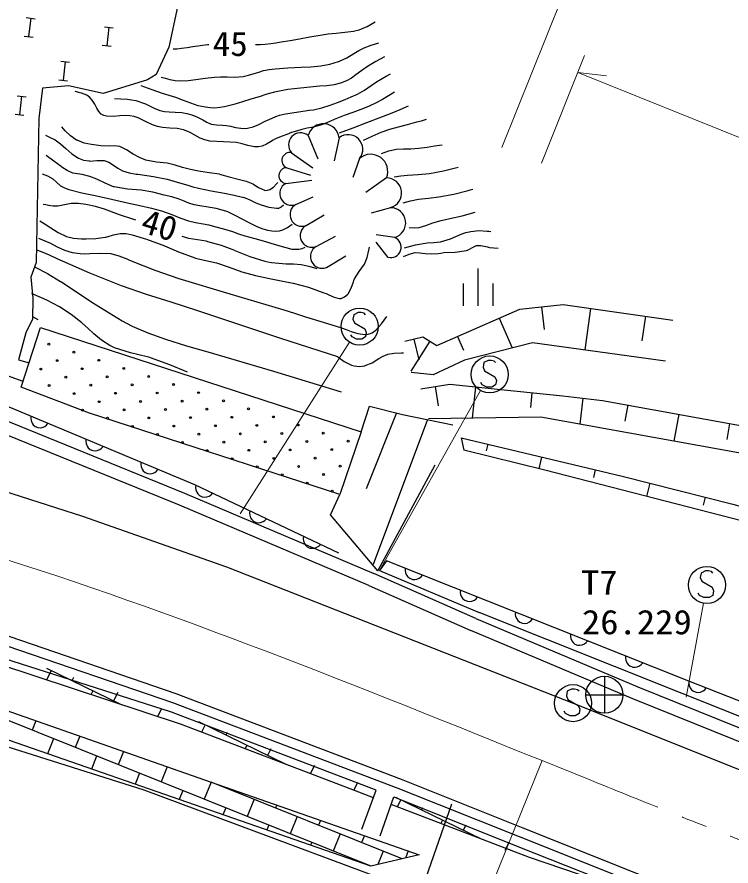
# Model space of a CAD drawing. Units: millimetres, scale not verified. Extents: x 40000 to 680000, y 20000 to 380000.
# Drawn here: x 394748 to 433252, y 295636 to 341432 of the extents above; entities that cross this region are included whole.
import ezdxf
from ezdxf.enums import TextEntityAlignment as Align

# ---------------------------------------------------------------- set-up
doc = ezdxf.new("R2010")
doc.units = ezdxf.units.MM
doc.header["$LTSCALE"] = 1000
doc.linetypes.add('USER1', pattern=[8.2, 4, -1.4, 1.4, -1.4])
doc.linetypes.add('USER2', pattern=[3, 1.5, -1.5])
for name, color, linetype, lineweight in [('M-BGD', 7, 'Continuous', 25), ('M-BMK', 2, 'USER1', 13), ('M-BMK-HTXT', 7, 'USER2', 13), ('M-BMK-ROW', 30, 'Continuous', 25), ('M-BMK-SRVR', 3, 'Continuous', 25), ('M-STR-HTXT', 7, 'Continuous', 13), ('M-STR-STR3', 7, 'Continuous', 25), ('M-STR-STRC', 7, 'Continuous', 25)]:
    doc.layers.add(name, color=color, linetype=linetype, lineweight=lineweight)
doc.styles.add('ＭＳ ゴシック', font='')
doc.styles.get('ＭＳ ゴシック').set_extended_font_data('MS Gothic')

msp = doc.modelspace()

# ---------------------------------------------------------------- linework, layer by layer
at = {"layer": 'M-BGD'}
for p, q in [((410446, 335034), (410969, 333785)), ((412118, 334913), (411856, 333664)), ((409560, 334107), (410708, 333301)), ((413225, 333805), (412863, 332778)), ((409298, 333301), (410567, 332899)), ((409237, 332456), (410647, 332637)), ((414676, 332758), (413568, 331972)), ((409786, 331322), (410728, 331730)), ((414897, 331146), (413850, 330844)), ((410335, 330190), (411312, 330764)), ((395900, 329493), (396562, 329234)), ((410884, 329057), (411916, 329615)), ((415119, 329535), (414112, 329676)), ((414756, 328467), (414112, 329293)), ((411433, 327924), (412480, 328548)), ((419607, 327858), (419608, 325858)), ((418807, 327058), (418807, 325858)), ((420408, 327058), (420408, 325858)), ((423040, 325795), (423170, 324575)), ((425684, 325711), (425367, 323471)), ((395585, 325278), (395878, 325122)), ((420750, 325178), (421451, 323579)), ((428634, 325293), (428445, 323955)), ((396014, 324679), (413310, 319064)), ((417012, 323939), (415993, 322325)), ((416147, 324057), (416416, 322936)), ((418507, 324195), (418832, 323453)), ((429716, 322871), (422539, 323860)), ((417307, 321500), (417463, 320460)), ((419471, 321480), (419302, 319794)), ((422520, 321165), (422436, 320371)), ((425254, 320870), (425098, 319469)), ((413310, 319064), (413752, 320447)), ((427688, 320504), (427530, 319630)), ((415222, 320076), (413572, 315978)), ((416894, 319715), (413947, 311904)), ((430432, 320006), (430169, 318551)), ((433176, 319509), (433018, 318636)), ((418693, 318728), (418839, 318074)), ((420142, 318383), (420056, 318024)), ((423038, 317692), (422888, 317065)), ((414204, 311555), (417302, 317269)), ((425934, 317001), (425837, 316596)), ((428872, 316278), (428694, 315574)), ((411650, 314577), (412163, 315679)), ((431854, 315523), (431745, 315094)), ((414204, 311555), (411650, 314577)), ((419488, 308991), (413998, 311405)), ((413722, 310762), (419216, 308346)), ((438728, 291027), (422039, 297686))]:
    msp.add_line(p, q, dxfattribs=at)
for points in [[(407605, 339948), (407729, 339948), (407857, 339951), (408139, 339965), (408430, 339995), (408708, 340037), (408995, 340087), (409481, 340170), (409986, 340257), (410533, 340358), (411103, 340456), (411521, 340517), (411957, 340566), (412265, 340596), (412586, 340630), (412894, 340673), (413207, 340747), (413632, 340925), (414056, 341164)], [(402515, 338192), (402745, 338123), (402988, 338060), (403276, 338010), (403578, 337988), (403981, 338006), (404398, 338059), (404887, 338132), (405397, 338184), (405729, 338198), (406076, 338197), (406504, 338193), (406943, 338228), (407233, 338291), (407530, 338381), (407781, 338463), (408044, 338536), (408347, 338593), (408668, 338627), (409356, 338682), (410072, 338720), (410593, 338747), (411135, 338799), (411618, 338884), (412086, 339026), (412104, 339034), (412142, 339049), (412528, 339237), (412915, 339464), (413181, 339621), (413464, 339768), (413847, 339916), (414258, 340039)], [(403165, 339705), (403386, 339722), (403616, 339743), (403920, 339784), (404236, 339836), (404624, 339895), (405030, 339941), (405063, 339944), (405097, 339946)], [(414561, 339283), (414104, 339035), (413645, 338754), (413339, 338537), (413024, 338305), (412781, 338139), (412516, 337989), (412195, 337861), (411845, 337775), (411464, 337725), (411066, 337693), (410559, 337648), (410033, 337592), (409696, 337558), (409347, 337513), (408998, 337454), (408639, 337375), (408228, 337263), (407803, 337131), (407362, 336994), (406902, 336850), (406433, 336710), (405938, 336587), (405683, 336543), (405415, 336520), (405168, 336526), (404912, 336559), (404523, 336648), (404129, 336776), (403727, 336928), (403309, 337081), (402956, 337196), (402587, 337312), (402029, 337503), (401453, 337716)], [(400012, 337032), (400351, 337019), (400704, 336996), (400931, 336971), (401164, 336929), (401673, 336747), (402186, 336499), (402318, 336438), (402458, 336386), (402694, 336338), (402947, 336319), (403284, 336306), (403632, 336279), (403907, 336232), (404184, 336150), (404478, 336032), (404771, 335878), (404984, 335751), (405213, 335650), (405512, 335610), (405835, 335602), (406043, 335578), (406255, 335536), (406527, 335478), (406813, 335431), (406993, 335423), (407179, 335438), (407481, 335513), (407784, 335636), (408136, 335803), (408501, 335975), (408699, 336060), (408909, 336133), (409235, 336207), (409581, 336260), (409931, 336319), (410296, 336376), (410510, 336400), (410733, 336430), (411184, 336529), (411644, 336675), (412037, 336822), (412443, 336983), (412774, 337116), (413110, 337271), (413480, 337486), (413851, 337736), (414135, 337930), (414436, 338122), (414657, 338247), (414889, 338371)], [(415100, 337378), (414786, 337183), (414456, 336985), (414110, 336794), (413739, 336617), (413522, 336529), (413294, 336444), (412852, 336288), (412395, 336120), (412130, 336016), (411858, 335900), (411615, 335792), (411360, 335683), (411113, 335594), (410849, 335519), (410631, 335472), (410403, 335427), (410112, 335361), (409813, 335278), (409558, 335193), (409296, 335097), (408998, 334986), (408696, 334854), (408554, 334782), (408410, 334699), (408197, 334567), (407964, 334459), (407764, 334422), (407551, 334427), (407374, 334459), (407194, 334506), (406895, 334591), (406583, 334659), (405883, 334697), (405154, 334736), (404886, 334798), (404621, 334902), (404344, 335060), (404056, 335225), (403734, 335349), (403393, 335415), (403379, 335416), (402991, 335437), (402590, 335466), (402323, 335525), (402054, 335622), (401676, 335799), (401281, 335983), (401064, 336058), (400832, 336105), (400573, 336117), (400300, 336095), (399945, 336063), (399575, 336082), (399426, 336120), (399288, 336192), (399156, 336330), (399052, 336509), (398937, 336728), (398801, 336941), (398671, 337085), (398512, 337207), (398219, 337331), (397887, 337404)], [(412147, 335177), (412869, 335458), (413622, 335745), (414286, 335993), (414973, 336260), (415408, 336442), (415858, 336638)], [(413441, 334785), (413903, 335010), (414392, 335220), (414846, 335374), (415326, 335510), (415809, 335636), (416309, 335768), (416562, 335838), (416825, 335913)], [(405668, 332959), (405112, 333023), (404536, 333110), (404113, 333197), (403680, 333311), (403275, 333433), (402849, 333538), (402275, 333607), (401690, 333714), (401349, 333848), (401011, 334041), (400662, 334273), (400296, 334440), (400281, 334444), (400026, 334473), (399752, 334469), (399268, 334484), (398770, 334545), (398378, 334632), (397993, 334781), (397979, 334789), (397964, 334796), (397641, 335021), (397349, 335298), (397261, 335391), (397159, 335501)], [(396277, 335048), (396542, 334933), (396806, 334797), (397100, 334591), (397385, 334343), (397703, 334057), (398065, 333815), (398339, 333710), (398632, 333665), (398644, 333664), (398669, 333663), (399060, 333691), (399450, 333689), (399709, 333596), (399955, 333443), (400179, 333285), (400432, 333135), (400794, 333017), (401176, 332957), (401272, 332946), (401388, 332933), (402110, 332830), (402849, 332682), (403393, 332528), (403956, 332354), (404239, 332276), (404536, 332203), (405225, 332062), (405945, 331926), (406452, 331819), (406978, 331700)], [(414408, 334060), (414799, 334203), (415214, 334301), (415591, 334320), (415987, 334318), (416423, 334350), (416873, 334414), (417268, 334477), (417679, 334543)], [(406133, 330923), (405818, 331019), (405488, 331104), (405055, 331179), (404602, 331245), (404311, 331301), (404018, 331386), (403760, 331492), (403494, 331607), (403104, 331732), (402688, 331829), (402079, 331974), (401439, 332091), (400700, 332148), (399981, 332270), (399953, 332279), (399506, 332462), (399047, 332682), (398672, 332832), (398266, 332933), (398017, 332964), (397763, 333009), (397455, 333144), (397168, 333336), (397157, 333344), (397133, 333361), (396734, 333658), (396328, 333966)], [(396102, 332977), (396402, 332860), (396686, 332695), (396882, 332515), (397089, 332332), (397306, 332216), (397552, 332131), (398241, 331955), (398962, 331809), (399853, 331606), (400775, 331386), (401379, 331264), (402003, 331124), (402542, 330974), (403091, 330782), (403532, 330602), (403997, 330439), (404380, 330351), (404783, 330278), (405090, 330214), (405407, 330137), (405883, 330004), (406374, 329855)], [(405668, 332959), (406192, 332806), (406742, 332664), (407105, 332576), (407465, 332431), (407764, 332229), (408091, 332083), (408105, 332081), (408119, 332079), (408252, 332083), (408386, 332120), (408585, 332247), (408750, 332427), (408780, 332464), (408817, 332511)], [(415085, 332803), (415440, 332855), (415810, 332899), (416387, 332944), (416986, 332996), (417748, 333135), (418533, 333334)], [(415567, 331400), (415970, 331509), (416393, 331601), (416935, 331667), (417501, 331722), (418297, 331868), (419084, 332074), (419191, 332105), (419333, 332145)], [(409113, 331281), (408991, 331172), (408849, 331105), (408797, 331101), (408742, 331102), (408344, 331161), (407941, 331283), (407795, 331339), (407651, 331398), (407319, 331543), (406978, 331700)], [(401164, 330469), (401111, 330484), (401057, 330500), (400274, 330767), (399466, 331064), (398977, 331213), (398458, 331325), (398073, 331376), (397673, 331366), (397318, 331291), (396948, 331225), (396701, 331228), (396444, 331265), (396305, 331293), (396162, 331325)], [(406133, 330923), (406493, 330737), (406868, 330543), (407249, 330345), (407651, 330150), (407946, 330029), (408263, 329930), (408483, 329890), (408714, 329879), (408900, 329899), (409086, 329950), (409344, 330078), (409595, 330248)], [(415889, 330070), (416159, 330055), (416433, 330071), (416801, 330180), (417178, 330332), (417619, 330458), (418085, 330554), (418758, 330711), (419454, 330896)], [(395984, 330445), (396269, 330258), (396567, 330062), (396971, 329809), (397413, 329599), (397800, 329502), (398224, 329461), (398353, 329458), (398481, 329458), (398995, 329475), (399500, 329551), (399544, 329562), (399609, 329579), (399954, 329686), (400314, 329760), (400629, 329748), (400958, 329680), (401730, 329455), (402477, 329174), (402508, 329161), (402570, 329136), (403449, 328758), (404346, 328441), (404382, 328431), (404934, 328300), (405508, 328163), (406181, 327933), (406878, 327680), (407602, 327479), (408368, 327317), (408990, 327197), (409637, 327075)], [(406374, 329855), (406701, 329740), (407043, 329627), (407582, 329476), (408143, 329325), (408676, 329161), (409238, 328992), (409574, 328914), (409909, 328901), (409922, 328903), (409950, 328907), (410120, 328948), (410295, 329010)], [(415647, 328983), (416245, 329139), (416876, 329245), (417223, 329267), (417581, 329305), (418130, 329472), (418699, 329711), (418954, 329803), (419213, 329869), (419654, 329908), (420105, 329886), (420192, 329879), (420300, 329869)], [(406495, 328828), (405774, 329100), (405038, 329312), (405007, 329319), (404944, 329331), (404488, 329405), (404018, 329492), (403843, 329540), (403663, 329599)], [(412041, 323092), (408979, 324091), (405799, 325144), (404455, 325596), (403053, 326054), (401735, 326469), (400378, 326933), (398679, 327616), (396915, 328392), (396494, 328576), (396071, 328758), (395960, 328805), (395844, 328854)], [(396562, 329234), (396920, 329028), (397306, 328848), (397720, 328731), (398152, 328675), (398400, 328665), (398676, 328667), (399235, 328692), (399804, 328667), (400244, 328557), (400676, 328387), (400783, 328340), (400911, 328284), (402184, 327771), (403468, 327323), (406222, 326498), (409140, 325639), (409713, 325454), (410308, 325257)], [(406495, 328828), (407299, 328514), (408116, 328264), (408274, 328229), (408474, 328193), (408860, 328146), (409265, 328124), (409661, 328115), (410070, 328084), (410487, 327994), (410916, 327861)], [(409637, 327075), (410461, 326851), (411296, 326557), (411412, 326508), (411566, 326437), (411843, 326311), (412131, 326245), (412182, 326247), (412233, 326254), (412417, 326333), (412576, 326468), (412588, 326482), (412606, 326503), (412770, 326803), (412887, 327145), (412918, 327226), (412952, 327304), (413205, 327695), (413482, 328092), (413633, 328456), (413729, 328846), (413745, 328922), (413764, 329017)], [(415587, 328520), (415890, 328646), (416211, 328721), (416476, 328714), (416755, 328681), (417102, 328662), (417460, 328681), (417608, 328700), (417762, 328721), (418386, 328741), (418990, 328830), (419039, 328849), (419112, 328882), (419318, 329005), (419535, 329104), (419768, 329109), (420027, 329050), (420124, 329025), (420220, 329003), (420458, 328972), (420703, 328963)], [(395697, 327954), (396392, 327600), (397095, 327172), (397122, 327154), (397150, 327137), (398779, 326054), (400424, 325038), (400655, 324915), (400967, 324757), (401810, 324389), (402759, 324045), (403892, 323697), (405036, 323372), (408581, 322333), (412234, 321211)], [(403948, 322266), (402985, 322678), (401953, 323051), (401865, 323077), (401776, 323102), (400873, 323316), (400004, 323584), (399892, 323634), (399747, 323707), (399308, 323995), (398899, 324339), (398585, 324628), (398238, 324939), (397677, 325376), (397035, 325792), (396361, 326151), (395662, 326454), (395597, 326479), (395529, 326505)], [(415655, 323939), (416639, 324175), (417386, 323703), (421871, 325670)], [(421871, 325670), (424209, 325920), (430110, 325084)], [(410308, 325257), (411267, 324978), (412243, 324660), (412494, 324570), (412763, 324474), (413130, 324362), (413513, 324308), (413600, 324312), (413684, 324325), (413893, 324401), (414104, 324547), (414406, 324881), (414686, 325280)], [(422539, 323860), (418881, 322916), (417189, 322129), (416009, 322247)], [(412041, 323092), (412394, 322848), (412786, 322654), (412861, 322631), (412938, 322612), (413218, 322584), (413498, 322619), (413509, 322622), (413532, 322627), (413899, 322782), (414267, 323004), (414497, 323136), (414737, 323237), (415094, 323306), (415487, 323316), (415539, 323316), (415590, 323315)], [(387925, 322127), (393893, 319767), (403781, 315750), (413996, 311406)], [(416521, 321382), (418094, 321618), (420848, 321342), (424192, 320988), (426316, 320752), (434549, 319260)], [(413722, 310762), (403512, 315104), (393633, 319117), (387697, 321464)], [(413752, 320447), (415534, 319997), (418254, 319432)], [(433860, 317883), (422993, 319850), (416933, 319758)], [(418693, 318728), (427382, 316656), (433345, 315145), (442342, 312603), (450345, 310313), (455060, 308654), (459951, 306413)], [(459552, 305415), (452379, 308520), (447335, 310403), (433891, 314237), (423204, 316986), (418839, 318074)], [(456225, 283610), (438536, 290543), (421846, 297203), (415300, 299809), (403148, 304432), (394215, 307500), (384649, 310347), (380971, 311284), (375982, 312341), (365933, 313932), (351403, 314620), (345470, 314362), (336029, 313378), (327380, 311766), (318411, 309377), (309371, 306298), (300281, 302572), (291261, 298455), (282171, 294003), (273061, 289378), (264406, 284935), (255698, 280477), (246801, 275944), (240005, 272501)], [(422039, 297686), (415489, 300294), (403325, 304921), (394374, 307995), (384788, 310848), (381089, 311790), (376076, 312853)], [(419488, 308991), (428221, 305301), (468956, 288870), (471121, 288428)], [(468753, 288197), (427954, 304654), (419216, 308346)]]:
    msp.add_lwpolyline(points, dxfattribs=at)
for centre, radius, start, end in [((411271, 334822), 852, 6.1245, 165.6062), ((410035, 334540), 643, 50.2229, 222.3232), ((412609, 334297), 788, 321.4311, 128.5689), ((409456, 333695), 425, 75.9457, 248.046), ((413821, 333102), 922, 338.0683, 130.2564), ((409297, 332876), 425, 89.8643, 261.9645), ((414665, 331935), 822, 286.3894, 89.2687), ((409551, 331908), 631, 119.7975, 291.8978), ((410100, 330775), 631, 119.7975, 291.8978), ((414887, 330324), 822, 286.3894, 89.2687), ((410649, 329642), 631, 119.7975, 291.8978), ((414901, 329014), 565, 255.1912, 67.2915), ((411198, 328509), 631, 119.7975, 291.8978)]:
    msp.add_arc(centre, radius, start, end, dxfattribs=at)
at = {"layer": 'M-BMK'}
msp.add_line((423061, 301322), (425602, 300295), dxfattribs=at)
msp.add_lwpolyline([(423062, 301322), (422134, 301696), (421207, 302071), (420280, 302445), (419352, 302819), (418425, 303192), (417497, 303565), (416568, 303937), (415640, 304307), (414710, 304677), (413781, 305045), (412850, 305412), (411919, 305777), (410988, 306141), (410055, 306502), (409122, 306862), (408188, 307219), (407253, 307574), (406318, 307926), (405381, 308276), (404443, 308623), (403504, 308967), (402564, 309308), (401623, 309646), (400680, 309981), (399737, 310312), (398792, 310639), (397846, 310962), (396898, 311282), (395949, 311597), (394998, 311908), (394047, 312214)], dxfattribs=at)
msp.add_arc((1043286, 1830317), 1650000, 248.01562, 249.23145, dxfattribs=at)
at = {"layer": 'M-BMK-ROW'}
msp.add_lwpolyline([(418175, 298975), (416502, 294177), (401612, 299734), (379075, 306843)], dxfattribs=at)
at = {"layer": 'M-BMK-SRVR'}
for p, q in [((426425, 305872), (426425, 303872)), ((425425, 304872), (427425, 304872))]:
    msp.add_line(p, q, dxfattribs=at)
msp.add_circle((426425, 304872), 1000, dxfattribs=at)
at = {"layer": 'M-STR-HTXT'}
for p, q in [((424509, 343423), (420889, 334400)), ((425358, 339359), (423025, 333543)), ((452350, 327453), (424986, 338431)), ((424986, 338431), (426534, 338262)), ((412687, 323889), (406775, 314633)), ((414297, 311575), (419751, 321278)), ((430834, 304742), (431772, 309812)), ((423062, 301322), (411725, 273278))]:
    msp.add_line(p, q, dxfattribs=at)
at = {"layer": 'M-STR-STR3'}
for p, q in [((395251, 341395), (395728, 341339)), ((395489, 341367), (395373, 340374)), ((399465, 340902), (399942, 340847)), ((399703, 340875), (399587, 339881)), ((395135, 340401), (395612, 340346)), ((399349, 339909), (399826, 339853)), ((397112, 339042), (397588, 338986)), ((397350, 339014), (397234, 338020)), ((396996, 338048), (397472, 337993)), ((394759, 337181), (395235, 337125)), ((394997, 337153), (394881, 336160)), ((394642, 336188), (395119, 336132)), ((394975, 321469), (396014, 324679)), ((396014, 324679), (413310, 319064)), ((413310, 319064), (412163, 315679)), ((414297, 311575), (419668, 309305)), ((413786, 295643), (384368, 307468)), ((396590, 306181), (396339, 305666)), ((400379, 304333), (396359, 306294)), ((397798, 305806), (397714, 305633)), ((398837, 305085), (398735, 304875)), ((400185, 304997), (399961, 304537)), ((402548, 304138), (402329, 303690)), ((395766, 303470), (395564, 302967)), ((409257, 301115), (404555, 303409)), ((404893, 303244), (404701, 302851)), ((406090, 302846), (406017, 302696)), ((396724, 302501), (396398, 301691)), ((398128, 302644), (397884, 302035)), ((400491, 301818), (400203, 301102)), ((407140, 302148), (407047, 301957)), ((408437, 301955), (408263, 301600)), ((399043, 301569), (398762, 300869)), ((402853, 300992), (402523, 300170)), ((410783, 301063), (410565, 300617)), ((401363, 300636), (401126, 300047)), ((405215, 300165), (404842, 299238)), ((415519, 296024), (405215, 300165)), ((405215, 300165), (416442, 296239)), ((413118, 300147), (412911, 299723)), ((403683, 299704), (403490, 299224)), ((406397, 299752), (406375, 299699)), ((413973, 299316), (412720, 299796)), ((413340, 297621), (414124, 299723)), ((413826, 295629), (403953, 299063)), ((407535, 299233), (407162, 298305)), ((414338, 297266), (415077, 299359)), ((415077, 299359), (421750, 296684)), ((419789, 297091), (415185, 299336)), ((415443, 299211), (415255, 298826)), ((406002, 298771), (405854, 298402)), ((408759, 298926), (408695, 298767)), ((422393, 296095), (414933, 298949)), ((416619, 298772), (416566, 298663)), ((409855, 298301), (409482, 297373)), ((408322, 297839), (408218, 297580)), ((411121, 298100), (411015, 297834)), ((417690, 298115), (417599, 297929)), ((418948, 297842), (418813, 297567)), ((412174, 297368), (411801, 296440)), ((413484, 297274), (413334, 296902)), ((410642, 296907), (410581, 296757)), ((414494, 296436), (414205, 295717)), ((415846, 296448), (415692, 296064)), ((412961, 295974), (412945, 295935)), ((416442, 296239), (413826, 295629))]:
    msp.add_line(p, q, dxfattribs=at)
for points in [[(392384, 357261), (396225, 356167), (402747, 354051), (404666, 349374), (404855, 347180), (404633, 345405), (403410, 341986), (402934, 339795), (402253, 338335), (401789, 338045), (399389, 337296), (397533, 337712), (396115, 337587), (395926, 335964), (395787, 328192), (395489, 327402), (395611, 326261), (395592, 325129), (395229, 324394), (394837, 322931), (395397, 322772)], [(395074, 321774), (388508, 324146), (386378, 326752), (383333, 327910), (387380, 340679)], [(412108, 312511), (404346, 316200), (394410, 320354), (391479, 321439), (388866, 322391), (386327, 323194), (383107, 323961), (380946, 324418), (377606, 325005), (372688, 325640)], [(412163, 315679), (398665, 320062), (394975, 321469)], [(395497, 319899), (395487, 319773), (395504, 319658), (395558, 319527), (395627, 319433), (395722, 319350), (395870, 319288), (395996, 319279), (396111, 319296), (396242, 319349), (396336, 319418), (396419, 319514)], [(398463, 318659), (398454, 318533), (398471, 318418), (398525, 318287), (398594, 318193), (398689, 318110), (398837, 318048), (398963, 318039), (399078, 318055), (399209, 318109), (399303, 318178), (399386, 318273)], [(386744, 318014), (392548, 316349), (398283, 314509), (406037, 311766), (424735, 304422)], [(401430, 317419), (401421, 317293), (401438, 317177), (401491, 317046), (401560, 316953), (401656, 316869), (401803, 316808), (401929, 316798), (402045, 316815), (402176, 316869), (402270, 316938), (402353, 317033)], [(404396, 316176), (404380, 316050), (404392, 315935), (404439, 315801), (404504, 315704), (404595, 315616), (404739, 315548), (404865, 315532), (404981, 315544), (405114, 315591), (405211, 315656), (405299, 315747)], [(407300, 314796), (407284, 314670), (407296, 314554), (407343, 314421), (407408, 314324), (407499, 314236), (407643, 314168), (407769, 314152), (407885, 314163), (408018, 314211), (408115, 314275), (408203, 314367)], [(410204, 313416), (410189, 313290), (410200, 313174), (410247, 313041), (410312, 312944), (410403, 312856), (410548, 312787), (410673, 312772), (410789, 312783), (410922, 312831), (411020, 312895), (411107, 312986)], [(441569, 300577), (441402, 301499), (430985, 305612), (414669, 312106), (414297, 311575)], [(415689, 311700), (415682, 311573), (415700, 311458), (415756, 311328), (415827, 311235), (415924, 311154), (416072, 311095), (416199, 311088), (416314, 311106), (416444, 311162), (416536, 311233), (416618, 311330)], [(414124, 299723), (403075, 303935), (394042, 306833), (384625, 309838), (380920, 310725)], [(418658, 310518), (418651, 310392), (418670, 310276), (418725, 310147), (418796, 310054), (418893, 309972), (419041, 309913), (419168, 309906), (419283, 309925), (419413, 309981), (419506, 310051), (419587, 310148)], [(412720, 299796), (403611, 303266), (393743, 306523), (384400, 309602)], [(468579, 289396), (458117, 293977), (452294, 296410), (443659, 299793), (441569, 300577), (419668, 309305)], [(421627, 309336), (421620, 309210), (421639, 309095), (421695, 308965), (421765, 308872), (421862, 308791), (422011, 308732), (422137, 308724), (422252, 308743), (422382, 308799), (422475, 308870), (422556, 308967)], [(424596, 308155), (424589, 308028), (424608, 307913), (424664, 307783), (424734, 307691), (424831, 307609), (424980, 307550), (425106, 307543), (425221, 307561), (425351, 307617), (425444, 307688), (425525, 307785)], [(383863, 307672), (387874, 306230), (405215, 300165)], [(427565, 306973), (427558, 306847), (427577, 306732), (427633, 306602), (427704, 306509), (427800, 306427), (427949, 306368), (428075, 306361), (428190, 306380), (428320, 306436), (428413, 306507), (428494, 306603)], [(403953, 299063), (395998, 301831), (388325, 304500), (383460, 306198)], [(430985, 305612), (430978, 305486), (430997, 305371), (431054, 305241), (431125, 305148), (431222, 305067), (431371, 305008), (431497, 305001), (431612, 305020), (431742, 305077), (431834, 305148), (431915, 305245)], [(424735, 304422), (434329, 300594), (444461, 296576)], [(421276, 296913), (421115, 296584), (421060, 296471)], [(421750, 296684), (428574, 293986), (422393, 296095)]]:
    msp.add_lwpolyline(points, dxfattribs=at)
for centre in [(396468, 323788), (397813, 323352), (396922, 322897), (399158, 322915), (396031, 322443), (398267, 322461), (400503, 322478), (397376, 322006), (399612, 322024), (401849, 322041), (396486, 321552), (398722, 321570), (400958, 321587), (403194, 321605), (397831, 321116), (400067, 321133), (402303, 321150), (404539, 321168), (399176, 320679), (401412, 320696), (403648, 320714), (405884, 320731), (398285, 320225), (400521, 320242), (402757, 320260), (404993, 320277), (407229, 320295), (399630, 319788), (401866, 319805), (404102, 319823), (406338, 319840), (408574, 319858), (400975, 319351), (403211, 319369), (405447, 319386), (407683, 319404), (409919, 319421), (402320, 318915), (404556, 318932), (406792, 318950), (409028, 318967), (411264, 318984), (403665, 318478), (405901, 318495), (408137, 318513), (410373, 318530), (412609, 318548), (405010, 318041), (407246, 318059), (409482, 318076), (411718, 318094), (406355, 317604), (408592, 317622), (410827, 317639), (407701, 317168), (409937, 317185), (412173, 317203), (409046, 316731), (411282, 316749), (410391, 316294), (411736, 315858)]:
    msp.add_circle(centre, 50, dxfattribs=at)
at = {"layer": 'M-STR-STRC'}
for points in [[(413545, 325372), (413465, 325452), (413305, 325492), (413145, 325492), (412905, 325372), (412865, 325132), (412945, 324932), (413505, 324612), (413585, 324412), (413545, 324172), (413345, 324052), (413065, 324052), (412825, 324172), (412745, 324292)], [(420561, 322790), (420481, 322870), (420321, 322910), (420161, 322910), (419921, 322790), (419881, 322550), (419961, 322350), (420521, 322030), (420601, 321830), (420561, 321590), (420361, 321470), (420081, 321470), (419841, 321590), (419761, 321710)], [(432274, 311435), (432194, 311515), (432034, 311555), (431874, 311555), (431634, 311435), (431594, 311195), (431674, 310995), (432234, 310675), (432314, 310475), (432274, 310235), (432074, 310115), (431794, 310115), (431554, 310235), (431474, 310355)], [(425055, 305062), (424975, 305142), (424815, 305182), (424655, 305182), (424415, 305062), (424375, 304822), (424455, 304622), (425015, 304302), (425095, 304102), (425055, 303862), (424855, 303742), (424575, 303742), (424335, 303862), (424255, 303982)]]:
    msp.add_lwpolyline(points, dxfattribs=at)
for centre in [(413225, 324732), (420241, 322150), (431954, 310795), (424735, 304422)]:
    msp.add_circle(centre, 1000, dxfattribs=at)

# ---------------------------------------------------------------- texts
at = {"layer": 'M-BMK-HTXT', "style": 'ＭＳ ゴシック', "width": 1.05}
msp.add_text('45', height=1320, dxfattribs=at).set_placement((405304, 338932), align=Align.BOTTOM_LEFT)
msp.add_text('40', height=1320, rotation=343.1, dxfattribs=at).set_placement((401226, 329468), align=Align.BOTTOM_LEFT)
at = {"layer": 'M-BMK-SRVR', "style": 'ＭＳ ゴシック', "width": 1.1}
for s, p in [('T7', (425162, 309872)), ('26.229', (425212, 307740))]:
    msp.add_text(s, height=1320, dxfattribs=at).set_placement(p, align=Align.BOTTOM_LEFT)

doc.saveas('drawing.dxf')
